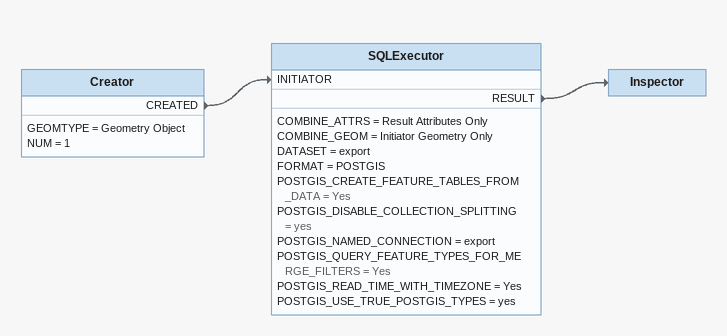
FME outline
Creator
    GEOMTYPE = Geometry Object
    NUM = 1
    CREATED -> SQLExecutor [INITIATOR]
SQLExecutor
    COMBINE_ATTRS = Result Attributes Only
    COMBINE_GEOM = Initiator Geometry Only
    DATASET = export
    FORMAT = POSTGIS
    POSTGIS_CREATE_FEATURE_TABLES_FROM_DATA = Yes
    POSTGIS_DISABLE_COLLECTION_SPLITTING = yes
    POSTGIS_NAMED_CONNECTION = export
    POSTGIS_QUERY_FEATURE_TYPES_FOR_MERGE_FILTERS = Yes
    POSTGIS_READ_TIME_WITH_TIMEZONE = Yes
    POSTGIS_USE_TRUE_POSTGIS_TYPES = yes
    RESULT -> Inspector
Inspector
